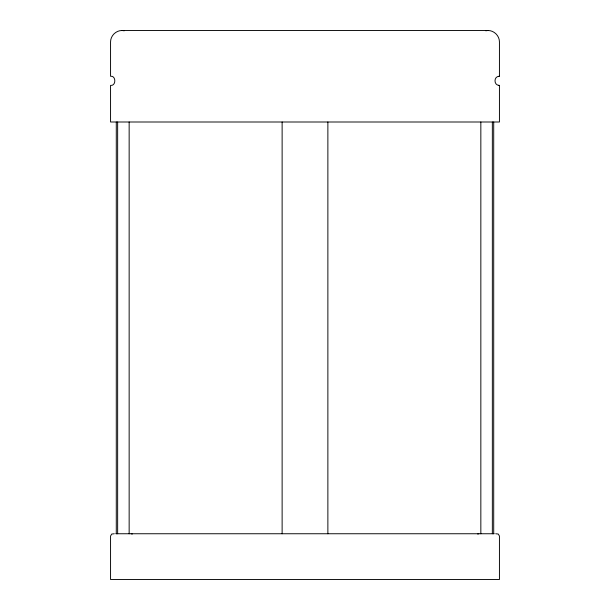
<?xml version="1.0" encoding="UTF-8"?>
<svg xmlns="http://www.w3.org/2000/svg" width="610" height="610" viewBox="0 0 610 610"><rect width="100%" height="100%" fill="white"/><g stroke="black" fill="none" stroke-linecap="round" stroke-linejoin="round"><path stroke-width="0.91" d="M477.706 534.055L478.827 533.75M498.965 76.265L499.437 76.265L499.437 41.938C499.483 35.815 494.085 30.431 487.969 30.5L122.03 30.5C115.9 30.454 110.524 35.799 110.562 41.938L110.562 76.265C116.22 75.434 116.228 86.208 110.562 85.385L110.562 122L499.437 122L499.437 85.385L498.965 85.385M485.751 30.79L487.969 30.5M499.125 76.273C493.642 76.372 493.642 85.278 499.125 85.377M114.283 533.75L111.706 534.055L110.562 536.038L110.562 579.5L499.437 579.5L499.437 536.038L498.294 534.055L495.716 533.75M115.824 533.75L494.176 533.75M122.03 30.5L124.249 30.79M131.173 533.75L132.294 534.055M493.711 122L493.711 533.75M492.346 122L492.346 533.75M480.84 122L480.84 533.75M327.875 122L327.875 533.75M282.125 122L282.125 533.75M129.152 122L129.152 533.75M117.646 122L117.646 533.75M116.281 122L116.281 533.75"/></g></svg>
